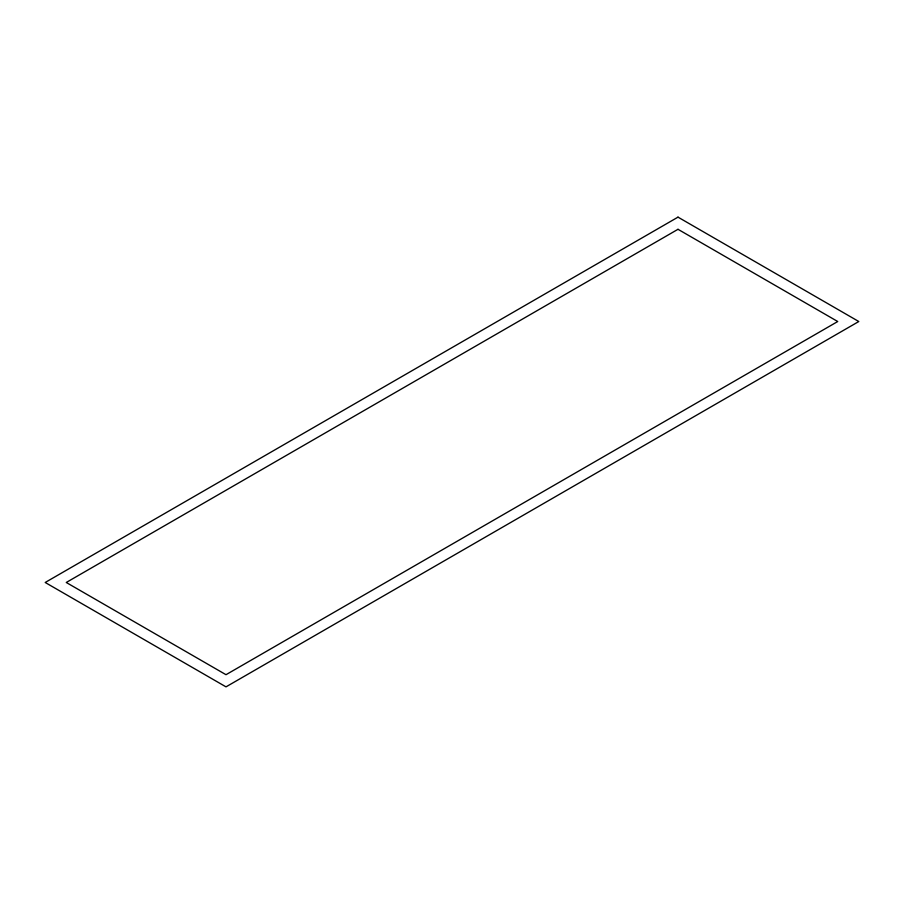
<?xml version="1.0" encoding="UTF-8"?>
<svg xmlns="http://www.w3.org/2000/svg" width="904" height="904" viewBox="0 0 904 904"><rect width="100%" height="100%" fill="white"/><g stroke="black" fill="none" stroke-linecap="round" stroke-linejoin="round"><path stroke-width="1.36" d="M678 217.141L45.2 582.481L226 686.859L858.8 321.519L678 217.141M678 229.3L66.263 582.481L226 674.7L837.737 321.519L678 229.3"/></g></svg>
